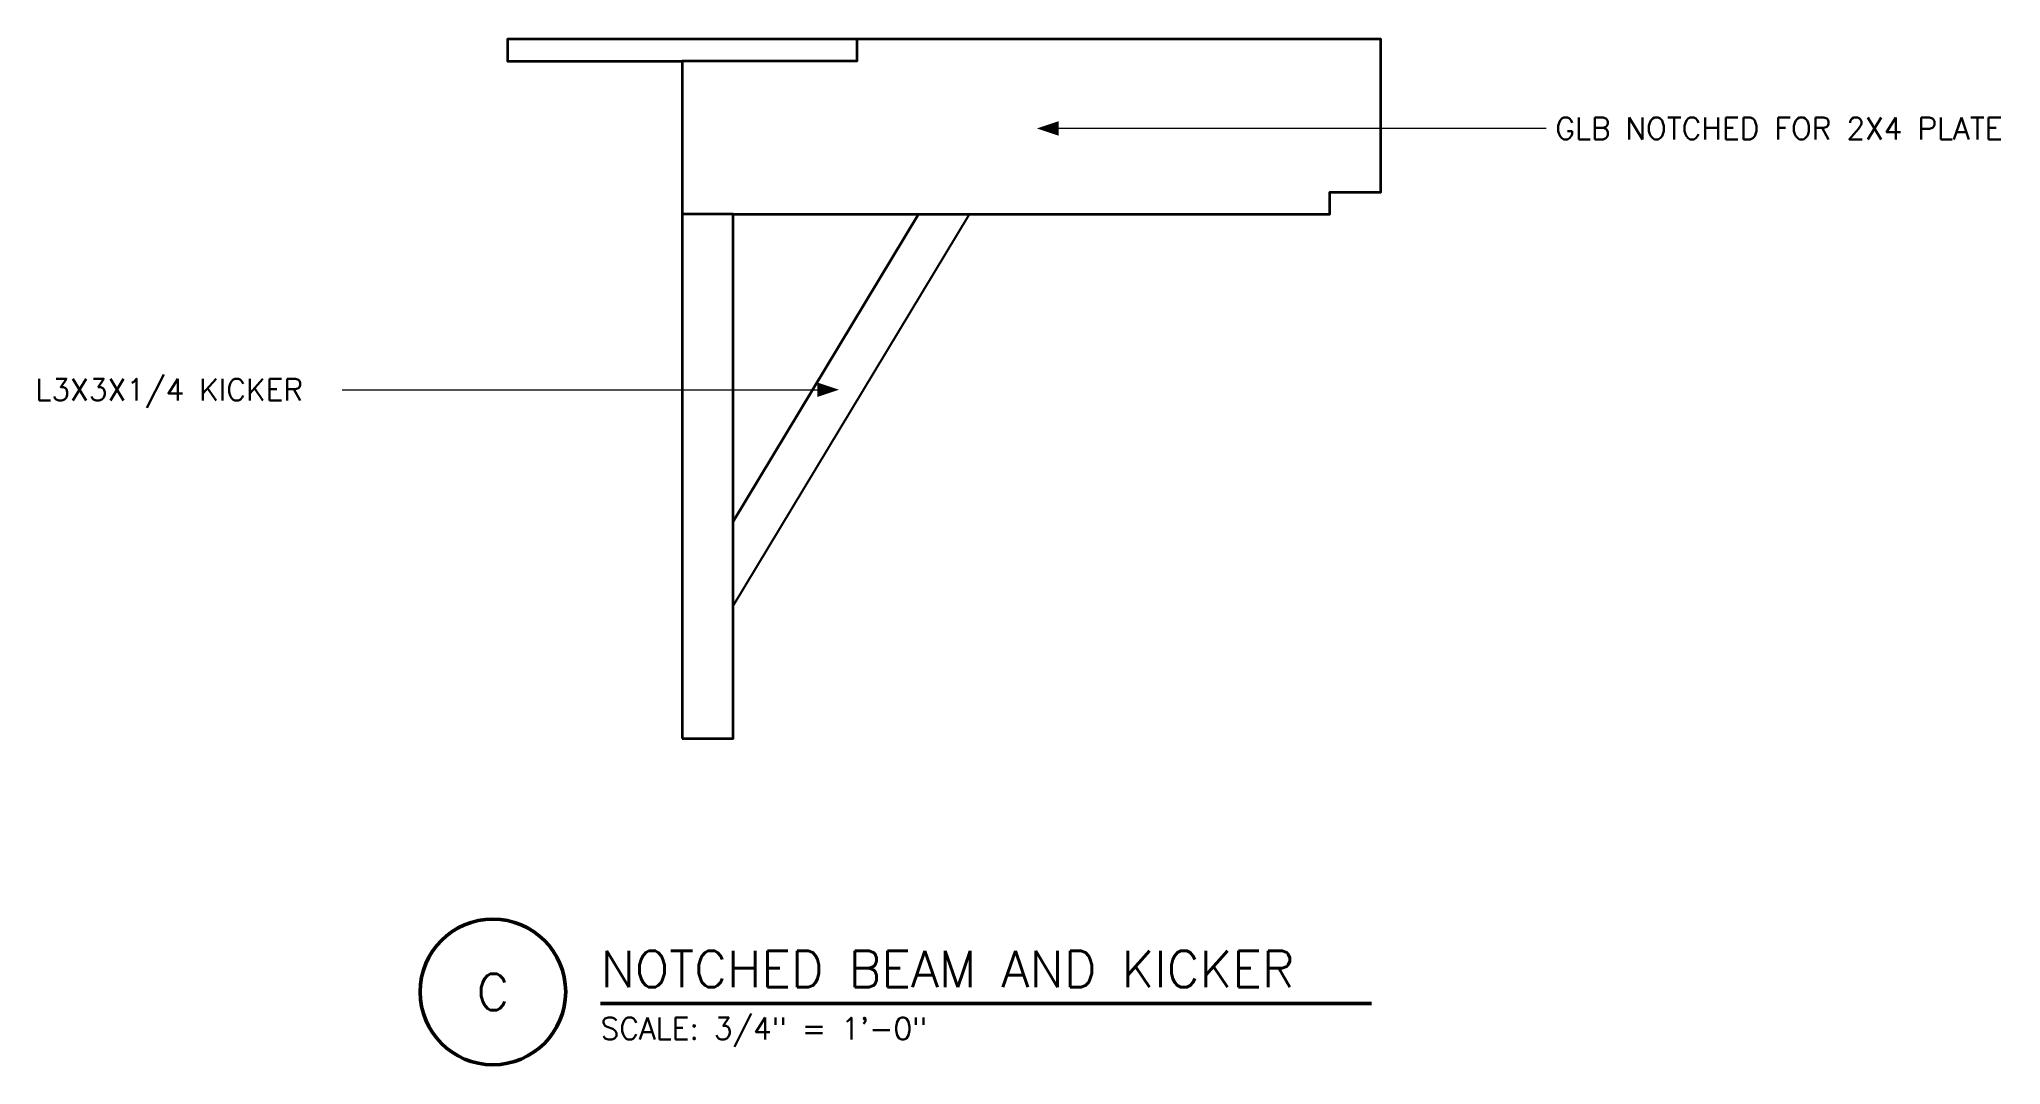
# Model space of a CAD drawing. Header units: inches. Extents: x 156 to 291, y -58 to 12.
import ezdxf
from ezdxf.enums import TextEntityAlignment as Align

# ---------------------------------------------------------------- set-up
doc = ezdxf.new("R2010")
doc.units = ezdxf.units.IN
doc.header["$MEASUREMENT"] = 0
for name, color, linetype, lineweight in [('S-ANNO-NOTE', 7, 'CONTINUOUS', 18), ('S-ANNO-TTLB', 7, 'CONTINUOUS', 50), ('S-DETL-BYND', 7, 'CONTINUOUS', 25), ('S-DETL-CUT', 7, 'CONTINUOUS', 50), ('S-DETL-STL', 7, 'CONTINUOUS', 35)]:
    doc.layers.add(name, color=color, linetype=linetype, lineweight=lineweight)
doc.styles.add('KERF', font='romans.shx')

msp = doc.modelspace()

# ---------------------------------------------------------------- hatches: boundary and pattern name
at = {"layer": 'S-ANNO-NOTE', "lineweight": 50}
for points in [[(224.37483, 5.878901), (225.87483, 5.378901), (225.87483, 6.378901)], [(210.785302, -12.058431), (209.285302, -11.558431), (209.285302, -12.558431)]]:
    msp.add_hatch(color=256, dxfattribs=at).paths.add_polyline_path(points)

# ---------------------------------------------------------------- linework, layer by layer
at = {"layer": 'S-ANNO-NOTE', "lineweight": 18}
for points in [[(259.36, 5.878901), (257.36, 5.878901), (225.87483, 5.878901)], [(176.64, -12.058431), (178.64, -12.058431), (209.285302, -12.058431)]]:
    msp.add_lwpolyline(points, dxfattribs=at)
at = {"layer": 'S-ANNO-TTLB', "lineweight": 50}
msp.add_lwpolyline([(182, -53.4, 1), (192, -53.4, 1)], format="xyb", close=True, dxfattribs=at)
msp.add_lwpolyline([(194.4, -54.2), (247.37619, -54.2)], dxfattribs=at)
at = {"layer": 'S-DETL-BYND', "lineweight": 25}
msp.add_lwpolyline([(203.5, -26.417254), (203.5, -26.900705), (219.752509, 0), (219.460424, 0)], dxfattribs=at)
at = {"layer": 'S-DETL-CUT', "lineweight": 35}
for points in [[(212, 12), (188, 12), (188, 10.5), (200, 10.5)], [(203.5, 0), (244.5, 0), (244.5, 1.5), (248, 1.5), (248, 12), (212, 12), (212, 10.5), (200, 10.5), (200, 0)]]:
    msp.add_lwpolyline(points, dxfattribs=at)
msp.add_lwpolyline([(200, -36), (203.5, -36), (203.5, 0), (200, 0)], close=True, dxfattribs=at)
at = {"layer": 'S-DETL-STL', "lineweight": 35}
msp.add_lwpolyline([(216.247491, 0), (203.5, -21.099295)], dxfattribs=at)

# ---------------------------------------------------------------- texts
at = {"layer": 'S-ANNO-NOTE', "lineweight": 18, "style": 'KERF'}
for s, p in [('GLB NOTCHED FOR 2X4 PLATE', (260, 5.128901)), ('L3X3X1/4 KICKER', (155.571429, -12.808431))]:
    msp.add_text(s, height=1.5, dxfattribs=at).set_placement(p)
at = {"layer": 'S-ANNO-TTLB', "lineweight": 50, "style": 'KERF'}
msp.add_text('NOTCHED BEAM AND KICKER', height=2.5, dxfattribs=at).set_placement((194.4, -53.08))
msp.add_text('C', height=2.5, dxfattribs=at).set_placement((187, -53.4), align=Align.MIDDLE_CENTER)
at = {"layer": 'S-ANNO-TTLB', "lineweight": 18, "style": 'KERF'}
msp.add_text('SCALE: 3/4" = 1\'-0"', height=1.5, dxfattribs=at).set_placement((194.4, -56.66))

doc.saveas('drawing.dxf')
